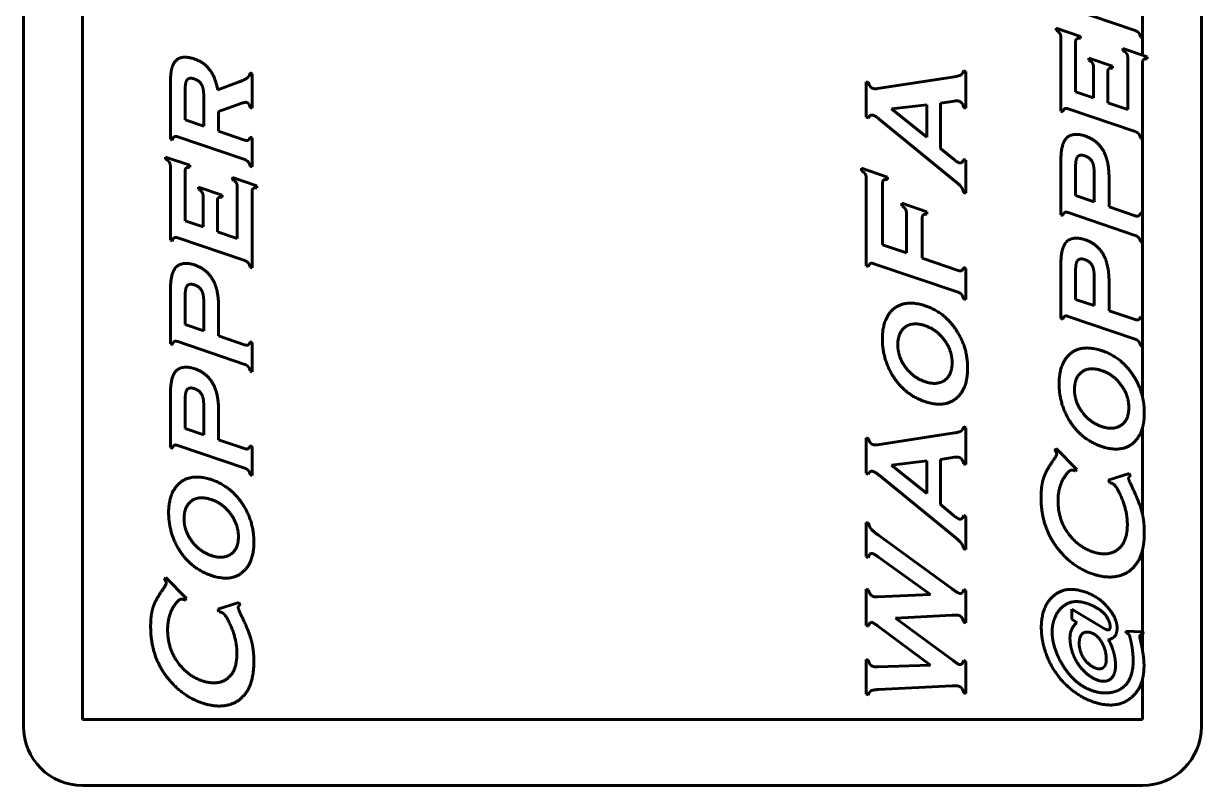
# Model space of a CAD drawing. Header units: millimetres. Extents: x 0 to 210, y 0 to 297.
# Drawn here: x 46.92 to 66.92, y 127.52 to 140.46 of the extents above; entities that cross this region are included whole.
import ezdxf

# ---------------------------------------------------------------- set-up
doc = ezdxf.new("R2010")
doc.units = ezdxf.units.MM
doc.linetypes.add('K5LT_BASIC', pattern=[0])
doc.layers.add('Системный слой', color=7, linetype='Continuous')

msp = doc.modelspace()

# ---------------------------------------------------------------- linework, layer by layer
at = {"layer": 'Системный слой', "color": 143, "linetype": 'K5LT_BASIC', "lineweight": 60, "true_color": 0x33acca}
for p, q in [((46.918, 176.524), (46.918, 128.524)), ((66.918, 128.524), (66.918, 176.524)), ((47.918, 170.643), (47.918, 128.643)), ((65.918, 139.924), (65.918, 144.435)), ((65.792, 140.341), (64.655, 140.727)), ((64.449, 140.351), (64.449, 140.385)), ((64.449, 140.385), (64.862, 140.244)), ((64.53, 138.975), (64.53, 140.231)), ((64.862, 140.244), (64.862, 140.211)), ((65.918, 140.218), (65.884, 140.229)), ((64.781, 140.145), (64.781, 139.302)), ((65.586, 140.037), (65.918, 139.924)), ((65.586, 140.003), (65.586, 140.037)), ((65.006, 139.842), (65.006, 139.876)), ((65.006, 139.876), (65.408, 139.739)), ((65.666, 139.002), (65.666, 139.884)), ((65.998, 139.896), (65.918, 139.924)), ((65.998, 139.862), (65.998, 139.896)), ((50.765, 139.622), (50.799, 139.61)), ((50.799, 139.61), (50.799, 139.026)), ((62.878, 139.661), (62.918, 139.647)), ((62.918, 139.647), (62.918, 139.023)), ((65.086, 139.199), (65.086, 139.722)), ((65.327, 139.64), (65.327, 139.117)), ((65.408, 139.739), (65.408, 139.705)), ((65.918, 134.117), (65.918, 139.798)), ((49.411, 138.499), (49.411, 139.41)), ((50.215, 139.333), (50.581, 139.472)), ((61.225, 138.873), (61.225, 139.473)), ((61.225, 139.473), (61.265, 139.459)), ((61.42, 139.357), (62.724, 139.558)), ((49.662, 138.826), (49.662, 139.328)), ((49.978, 139.22), (49.978, 138.719)), ((64.781, 139.302), (65.086, 139.199)), ((50.627, 139.109), (50.23, 138.966)), ((50.799, 139.026), (50.765, 139.037)), ((61.654, 139.013), (62.253, 139.082)), ((62.253, 138.532), (61.654, 139.013)), ((62.253, 139.082), (62.253, 138.532)), ((62.724, 139.145), (62.486, 139.11)), ((62.486, 139.11), (62.486, 138.342)), ((62.918, 139.023), (62.878, 139.037)), ((65.792, 138.627), (64.655, 139.013)), ((65.327, 139.117), (65.666, 139.002)), ((49.978, 138.719), (49.662, 138.826)), ((50.23, 138.966), (50.23, 138.633)), ((61.265, 138.859), (61.225, 138.873)), ((62.746, 137.775), (61.446, 138.84)), ((64.563, 138.964), (64.53, 138.975)), ((50.23, 138.633), (50.672, 138.483)), ((49.444, 138.487), (49.411, 138.499)), ((50.673, 138.15), (49.536, 138.537)), ((50.765, 138.532), (50.799, 138.52)), ((50.799, 138.52), (50.799, 138.027)), ((65.918, 138.503), (65.884, 138.515)), ((62.486, 138.342), (62.724, 138.147)), ((49.33, 138.194), (49.743, 138.054)), ((49.33, 138.16), (49.33, 138.194)), ((49.411, 136.784), (49.411, 138.04)), ((49.743, 138.054), (49.743, 138.02)), ((50.799, 138.027), (50.765, 138.039)), ((61.144, 137.963), (61.144, 138.003)), ((61.144, 138.003), (61.585, 137.854)), ((62.878, 138.155), (62.918, 138.141)), ((62.918, 138.141), (62.918, 137.582)), ((64.53, 137.213), (64.53, 138.118)), ((64.781, 137.54), (64.781, 138.013)), ((49.662, 137.954), (49.662, 137.112)), ((50.467, 137.812), (50.467, 137.846)), ((50.467, 137.846), (50.879, 137.706)), ((61.225, 136.348), (61.225, 137.847)), ((61.585, 137.854), (61.585, 137.814)), ((65.097, 137.906), (65.097, 137.433)), ((65.349, 137.841), (65.349, 137.347)), ((49.887, 137.651), (49.887, 137.685)), ((49.887, 137.685), (50.289, 137.549)), ((50.547, 136.811), (50.547, 137.693)), ((50.799, 137.607), (50.799, 136.313)), ((50.879, 137.706), (50.879, 137.672)), ((61.504, 137.752), (61.504, 136.704)), ((49.967, 137.008), (49.967, 137.531)), ((50.209, 137.449), (50.209, 136.926)), ((50.289, 137.549), (50.289, 137.515)), ((61.828, 137.409), (62.258, 137.263)), ((61.828, 137.369), (61.828, 137.409)), ((62.918, 137.582), (62.878, 137.595)), ((65.097, 137.433), (64.781, 137.54)), ((61.908, 136.567), (61.908, 137.251)), ((62.258, 137.263), (62.258, 137.223)), ((64.563, 137.202), (64.53, 137.213)), ((65.792, 136.864), (64.655, 137.251)), ((65.349, 137.347), (65.791, 137.197)), ((65.884, 137.246), (65.918, 137.234)), ((49.662, 137.112), (49.967, 137.008)), ((62.177, 137.16), (62.177, 136.475)), ((50.673, 136.436), (49.536, 136.822)), ((50.209, 136.926), (50.547, 136.811)), ((49.444, 136.773), (49.411, 136.784)), ((61.504, 136.704), (61.908, 136.567)), ((65.918, 136.741), (65.884, 136.753)), ((62.177, 136.475), (62.787, 136.268)), ((50.799, 136.313), (50.765, 136.324)), ((61.265, 136.335), (61.225, 136.348)), ((62.787, 135.898), (61.355, 136.384)), ((62.878, 136.318), (62.918, 136.304)), ((62.918, 136.304), (62.918, 135.773)), ((64.53, 135.451), (64.53, 136.356)), ((64.781, 135.778), (64.781, 136.251)), ((65.097, 136.144), (65.097, 135.671)), ((65.349, 136.078), (65.349, 135.585)), ((49.411, 135.022), (49.411, 135.928)), ((49.662, 135.35), (49.662, 135.823)), ((49.978, 135.715), (49.978, 135.242)), ((50.23, 135.65), (50.23, 135.157)), ((62.918, 135.773), (62.878, 135.787)), ((65.097, 135.671), (64.781, 135.778)), ((64.563, 135.439), (64.53, 135.451)), ((65.792, 135.102), (64.655, 135.489)), ((65.349, 135.585), (65.791, 135.435)), ((65.884, 135.484), (65.918, 135.472)), ((49.978, 135.242), (49.662, 135.35)), ((49.444, 135.011), (49.411, 135.022)), ((50.673, 134.674), (49.536, 135.06)), ((50.23, 135.157), (50.672, 135.006)), ((50.765, 135.055), (50.799, 135.044)), ((50.799, 135.044), (50.799, 134.55)), ((65.918, 134.979), (65.884, 134.991)), ((50.799, 134.55), (50.765, 134.562)), ((49.411, 133.26), (49.411, 134.166)), ((49.662, 133.587), (49.662, 134.06)), ((49.978, 133.953), (49.978, 133.48)), ((50.23, 133.888), (50.23, 133.395)), ((62.878, 133.613), (62.918, 133.599)), ((65.918, 132.121), (65.918, 133.601)), ((49.978, 133.48), (49.662, 133.587)), ((61.225, 132.824), (61.225, 133.424)), ((61.225, 133.424), (61.265, 133.411)), ((61.42, 133.308), (62.724, 133.51)), ((62.918, 133.599), (62.918, 132.975)), ((49.444, 133.249), (49.411, 133.26)), ((50.673, 132.912), (49.536, 133.298)), ((50.23, 133.395), (50.672, 133.244)), ((50.765, 133.293), (50.799, 133.282)), ((50.799, 133.282), (50.799, 132.788)), ((64.429, 133.219), (64.451, 133.243)), ((64.451, 133.243), (64.805, 132.887)), ((61.654, 132.965), (62.253, 133.034)), ((62.253, 133.034), (62.253, 132.483)), ((62.724, 133.097), (62.486, 133.061)), ((62.486, 133.061), (62.486, 132.294)), ((61.265, 132.811), (61.225, 132.824)), ((62.253, 132.483), (61.654, 132.965)), ((62.918, 132.975), (62.878, 132.988)), ((64.805, 132.887), (64.782, 132.861)), ((65.336, 132.707), (65.691, 132.822)), ((65.691, 132.822), (65.713, 132.782)), ((50.799, 132.788), (50.765, 132.8)), ((62.746, 131.727), (61.446, 132.791)), ((65.36, 132.665), (65.336, 132.707)), ((62.486, 132.294), (62.724, 132.099)), ((62.878, 132.107), (62.918, 132.093)), ((62.918, 132.093), (62.918, 131.533)), ((61.225, 131.991), (61.265, 131.978)), ((61.225, 131.41), (61.225, 131.991)), ((61.435, 131.772), (62.683, 130.863)), ((61.265, 131.397), (61.225, 131.41)), ((62.316, 130.768), (61.435, 131.402)), ((62.918, 131.533), (62.878, 131.547)), ((65.918, 130.13), (65.918, 131.53)), ((49.31, 131.028), (49.332, 131.053)), ((49.332, 131.053), (49.686, 130.697)), ((61.225, 130.242), (61.225, 130.859)), ((61.225, 130.859), (61.265, 130.845)), ((62.878, 130.85), (62.918, 130.837)), ((62.918, 130.837), (62.918, 130.285)), ((49.686, 130.697), (49.663, 130.671)), ((50.217, 130.516), (50.572, 130.632)), ((50.572, 130.632), (50.594, 130.592)), ((61.42, 130.729), (62.316, 130.768)), ((50.241, 130.475), (50.217, 130.516)), ((62.683, 130.413), (61.725, 130.365)), ((64.718, 130.346), (64.718, 130.515)), ((64.718, 130.515), (65.286, 130.18)), ((61.265, 130.228), (61.225, 130.242)), ((62.316, 129.568), (61.415, 130.237)), ((61.725, 130.365), (62.703, 129.646)), ((62.918, 130.285), (62.878, 130.298)), ((64.807, 130.288), (64.718, 130.346)), ((65.632, 130.146), (65.918, 130.13)), ((65.639, 130.113), (65.632, 130.146)), ((65.922, 130.13), (65.918, 130.13)), ((65.918, 129.811), (65.918, 130.095)), ((65.93, 130.098), (65.922, 130.13)), ((61.225, 129.074), (61.225, 129.663)), ((61.225, 129.663), (61.265, 129.649)), ((62.878, 129.645), (62.918, 129.631)), ((62.918, 129.631), (62.918, 129.086)), ((61.42, 129.538), (62.316, 129.568)), ((62.683, 129.214), (61.435, 129.153)), ((65.918, 128.643), (65.918, 129.332)), ((61.265, 129.061), (61.225, 129.074)), ((62.918, 129.086), (62.878, 129.099)), ((47.918, 128.643), (65.918, 128.643)), ((47.918, 127.524), (65.918, 127.524))]:
    msp.add_line(p, q, dxfattribs=at)
for centre, start, end in [((47.918, 128.524), 180, 270), ((65.918, 128.524), 270, 0)]:
    msp.add_arc(centre, 1, start, end, dxfattribs=at)
for points in [[(64.449, 140.351), (64.494, 140.323), (64.512, 140.297)], [(64.512, 140.297), (64.53, 140.27), (64.53, 140.231)], [(64.799, 140.199), (64.816, 140.214), (64.862, 140.211)], [(65.792, 140.341), (65.831, 140.328), (65.852, 140.303)], [(65.852, 140.303), (65.873, 140.277), (65.884, 140.229)], [(64.781, 140.145), (64.781, 140.185), (64.799, 140.199)], [(65.586, 140.003), (65.632, 139.975), (65.649, 139.948)], [(49.494, 139.819), (49.447, 139.762), (49.429, 139.675)], [(49.814, 139.861), (49.592, 139.936), (49.494, 139.819)], [(50.078, 139.678), (49.983, 139.803), (49.814, 139.861)], [(65.006, 139.842), (65.051, 139.813), (65.069, 139.787)], [(65.649, 139.948), (65.666, 139.922), (65.666, 139.884)], [(65.918, 139.798), (65.918, 139.836), (65.936, 139.851)], [(65.936, 139.851), (65.954, 139.866), (65.998, 139.862)], [(49.429, 139.675), (49.411, 139.588), (49.411, 139.41)], [(50.215, 139.333), (50.173, 139.554), (50.078, 139.678)], [(50.765, 139.622), (50.755, 139.571), (50.719, 139.54)], [(62.878, 139.661), (62.868, 139.612), (62.838, 139.592)], [(65.069, 139.787), (65.086, 139.76), (65.086, 139.722)], [(65.327, 139.64), (65.327, 139.679), (65.345, 139.694)], [(65.345, 139.694), (65.363, 139.708), (65.408, 139.705)], [(49.697, 139.508), (49.662, 139.465), (49.662, 139.328)], [(49.82, 139.52), (49.732, 139.55), (49.697, 139.508)], [(49.953, 139.398), (49.919, 139.486), (49.82, 139.52)], [(50.719, 139.54), (50.682, 139.51), (50.581, 139.472)], [(61.338, 139.361), (61.286, 139.379), (61.265, 139.459)], [(62.838, 139.592), (62.807, 139.571), (62.724, 139.558)], [(49.978, 139.22), (49.978, 139.335), (49.953, 139.398)], [(61.42, 139.357), (61.374, 139.349), (61.338, 139.361)], [(50.627, 139.109), (50.682, 139.13), (50.71, 139.121)], [(50.71, 139.121), (50.748, 139.108), (50.765, 139.037)], [(62.724, 139.145), (62.775, 139.153), (62.801, 139.144)], [(62.801, 139.144), (62.864, 139.123), (62.878, 139.037)], [(64.563, 138.964), (64.577, 139.004), (64.597, 139.015)], [(64.597, 139.015), (64.617, 139.026), (64.655, 139.013)], [(61.265, 138.859), (61.29, 138.922), (61.347, 138.903)], [(61.347, 138.903), (61.384, 138.89), (61.446, 138.84)], [(65.792, 138.627), (65.831, 138.613), (65.852, 138.588)], [(49.444, 138.487), (49.458, 138.528), (49.478, 138.539)], [(49.478, 138.539), (49.498, 138.55), (49.536, 138.537)], [(50.731, 138.481), (50.711, 138.47), (50.672, 138.483)], [(50.765, 138.532), (50.752, 138.491), (50.731, 138.481)], [(64.61, 138.497), (64.53, 138.388), (64.53, 138.118)], [(64.744, 138.575), (64.657, 138.56), (64.61, 138.497)], [(64.939, 138.553), (64.831, 138.59), (64.744, 138.575)], [(65.248, 138.307), (65.146, 138.483), (64.939, 138.553)], [(65.852, 138.588), (65.873, 138.563), (65.884, 138.515)], [(64.939, 138.215), (64.842, 138.248), (64.806, 138.186)], [(65.072, 138.095), (65.036, 138.182), (64.939, 138.215)], [(65.349, 137.841), (65.349, 138.132), (65.248, 138.307)], [(49.33, 138.16), (49.375, 138.132), (49.393, 138.106)], [(49.393, 138.106), (49.411, 138.079), (49.411, 138.04)], [(49.662, 137.954), (49.662, 137.994), (49.68, 138.008)], [(49.68, 138.008), (49.697, 138.023), (49.743, 138.02)], [(50.673, 138.15), (50.712, 138.137), (50.733, 138.112)], [(50.733, 138.112), (50.754, 138.086), (50.765, 138.039)], [(62.802, 138.097), (62.774, 138.107), (62.724, 138.147)], [(62.878, 138.155), (62.857, 138.079), (62.802, 138.097)], [(64.806, 138.186), (64.781, 138.145), (64.781, 138.013)], [(65.097, 137.906), (65.097, 138.036), (65.072, 138.095)], [(50.467, 137.812), (50.513, 137.784), (50.53, 137.758)], [(61.144, 137.963), (61.19, 137.935), (61.207, 137.909)], [(61.207, 137.909), (61.225, 137.884), (61.225, 137.847)], [(61.504, 137.752), (61.504, 137.789), (61.521, 137.803)], [(61.521, 137.803), (61.539, 137.817), (61.585, 137.814)], [(49.887, 137.651), (49.932, 137.622), (49.95, 137.596)], [(50.53, 137.758), (50.547, 137.731), (50.547, 137.693)], [(50.799, 137.607), (50.799, 137.646), (50.817, 137.661)], [(50.817, 137.661), (50.836, 137.675), (50.879, 137.672)], [(62.746, 137.775), (62.818, 137.717), (62.843, 137.683)], [(62.843, 137.683), (62.868, 137.648), (62.878, 137.595)], [(49.95, 137.596), (49.967, 137.569), (49.967, 137.531)], [(50.209, 137.449), (50.209, 137.489), (50.226, 137.503)], [(50.226, 137.503), (50.244, 137.517), (50.289, 137.515)], [(61.828, 137.369), (61.873, 137.341), (61.89, 137.315)], [(61.89, 137.315), (61.908, 137.29), (61.908, 137.251)], [(62.177, 137.16), (62.177, 137.198), (62.195, 137.212)], [(62.195, 137.212), (62.213, 137.226), (62.258, 137.223)], [(64.563, 137.202), (64.577, 137.242), (64.597, 137.253)], [(64.597, 137.253), (64.617, 137.264), (64.655, 137.251)], [(65.884, 137.246), (65.871, 137.205), (65.85, 137.195)], [(65.85, 137.195), (65.83, 137.184), (65.791, 137.197)], [(49.444, 136.773), (49.458, 136.814), (49.478, 136.824)], [(49.478, 136.824), (49.498, 136.835), (49.536, 136.822)], [(64.744, 136.813), (64.657, 136.798), (64.61, 136.734)], [(64.939, 136.791), (64.831, 136.828), (64.744, 136.813)], [(65.792, 136.864), (65.831, 136.851), (65.852, 136.826)], [(65.852, 136.826), (65.873, 136.801), (65.884, 136.753)], [(64.61, 136.734), (64.53, 136.625), (64.53, 136.356)], [(65.248, 136.545), (65.146, 136.721), (64.939, 136.791)], [(50.673, 136.436), (50.712, 136.423), (50.733, 136.397)], [(64.806, 136.424), (64.781, 136.382), (64.781, 136.251)], [(64.939, 136.453), (64.842, 136.486), (64.806, 136.424)], [(65.072, 136.333), (65.036, 136.42), (64.939, 136.453)], [(65.349, 136.078), (65.349, 136.37), (65.248, 136.545)], [(49.491, 136.306), (49.411, 136.197), (49.411, 135.928)], [(49.625, 136.384), (49.538, 136.369), (49.491, 136.306)], [(49.82, 136.363), (49.712, 136.399), (49.625, 136.384)], [(50.129, 136.117), (50.027, 136.292), (49.82, 136.363)], [(50.733, 136.397), (50.754, 136.372), (50.765, 136.324)], [(61.265, 136.335), (61.277, 136.376), (61.297, 136.387)], [(61.297, 136.387), (61.317, 136.397), (61.355, 136.384)], [(62.846, 136.266), (62.826, 136.255), (62.787, 136.268)], [(62.878, 136.318), (62.867, 136.278), (62.846, 136.266)], [(65.097, 136.144), (65.097, 136.274), (65.072, 136.333)], [(49.82, 136.024), (49.723, 136.057), (49.687, 135.995)], [(49.953, 135.905), (49.917, 135.991), (49.82, 136.024)], [(50.23, 135.65), (50.23, 135.941), (50.129, 136.117)], [(49.687, 135.995), (49.662, 135.954), (49.662, 135.823)], [(49.978, 135.715), (49.978, 135.845), (49.953, 135.905)], [(62.787, 135.898), (62.826, 135.885), (62.846, 135.86)], [(62.846, 135.86), (62.865, 135.836), (62.878, 135.787)], [(62.235, 135.666), (61.872, 135.79), (61.668, 135.595)], [(62.779, 135.217), (62.576, 135.551), (62.235, 135.666)], [(61.668, 135.595), (61.5, 135.431), (61.5, 135.1)], [(64.563, 135.439), (64.577, 135.48), (64.597, 135.491)], [(64.597, 135.491), (64.617, 135.502), (64.655, 135.489)], [(65.85, 135.433), (65.83, 135.422), (65.791, 135.435)], [(65.884, 135.484), (65.871, 135.443), (65.85, 135.433)], [(61.9, 135.316), (61.765, 135.226), (61.762, 135.012)], [(62.23, 135.329), (62.025, 135.399), (61.9, 135.316)], [(62.546, 135.097), (62.419, 135.265), (62.23, 135.329)], [(62.948, 134.611), (62.948, 134.942), (62.779, 135.217)], [(49.444, 135.011), (49.458, 135.051), (49.478, 135.062)], [(49.478, 135.062), (49.498, 135.073), (49.536, 135.06)], [(50.731, 135.004), (50.711, 134.993), (50.672, 135.006)], [(50.765, 135.055), (50.752, 135.015), (50.731, 135.004)], [(61.5, 135.1), (61.504, 134.772), (61.668, 134.496)], [(61.762, 135.012), (61.762, 134.798), (61.9, 134.616)], [(62.685, 134.7), (62.685, 134.914), (62.546, 135.097)], [(65.792, 135.102), (65.831, 135.089), (65.852, 135.064)], [(65.852, 135.064), (65.873, 135.038), (65.884, 134.991)], [(64.668, 134.833), (64.5, 134.669), (64.5, 134.338)], [(65.235, 134.904), (64.872, 135.028), (64.668, 134.833)], [(65.779, 134.455), (65.576, 134.789), (65.235, 134.904)], [(49.625, 134.622), (49.538, 134.607), (49.491, 134.544)], [(49.82, 134.601), (49.712, 134.637), (49.625, 134.622)], [(50.129, 134.355), (50.027, 134.53), (49.82, 134.601)], [(50.673, 134.674), (50.712, 134.661), (50.733, 134.635)], [(50.733, 134.635), (50.754, 134.61), (50.765, 134.562)], [(61.9, 134.616), (62.029, 134.447), (62.224, 134.381)], [(62.546, 134.397), (62.685, 134.485), (62.685, 134.7)], [(62.779, 134.119), (62.948, 134.28), (62.948, 134.611)], [(49.491, 134.544), (49.411, 134.435), (49.411, 134.166)], [(61.668, 134.496), (61.868, 134.163), (62.224, 134.042)], [(64.9, 134.554), (64.765, 134.464), (64.762, 134.25)], [(65.23, 134.567), (65.025, 134.637), (64.9, 134.554)], [(65.546, 134.335), (65.419, 134.503), (65.23, 134.567)], [(65.918, 134.117), (65.877, 134.295), (65.779, 134.455)], [(49.687, 134.233), (49.662, 134.192), (49.662, 134.06)], [(49.82, 134.262), (49.723, 134.295), (49.687, 134.233)], [(49.953, 134.142), (49.917, 134.229), (49.82, 134.262)], [(50.23, 133.888), (50.23, 134.179), (50.129, 134.355)], [(62.224, 134.381), (62.417, 134.315), (62.546, 134.397)], [(64.5, 134.338), (64.504, 134.01), (64.668, 133.734)], [(64.762, 134.25), (64.762, 134.036), (64.9, 133.854)], [(65.685, 133.938), (65.685, 134.152), (65.546, 134.335)], [(49.978, 133.953), (49.978, 134.083), (49.953, 134.142)], [(62.224, 134.042), (62.576, 133.923), (62.779, 134.119)], [(65.948, 133.849), (65.948, 133.988), (65.918, 134.117)], [(64.9, 133.854), (65.029, 133.685), (65.224, 133.619)], [(65.546, 133.635), (65.685, 133.723), (65.685, 133.938)], [(65.918, 133.601), (65.948, 133.71), (65.948, 133.849)], [(62.878, 133.613), (62.868, 133.564), (62.838, 133.543)], [(64.668, 133.734), (64.868, 133.401), (65.224, 133.28)], [(65.224, 133.619), (65.417, 133.553), (65.546, 133.635)], [(65.779, 133.357), (65.877, 133.45), (65.918, 133.601)], [(61.338, 133.313), (61.286, 133.33), (61.265, 133.411)], [(62.838, 133.543), (62.807, 133.523), (62.724, 133.51)], [(49.444, 133.249), (49.458, 133.289), (49.478, 133.3)], [(49.478, 133.3), (49.498, 133.311), (49.536, 133.298)], [(50.731, 133.242), (50.711, 133.231), (50.672, 133.244)], [(50.765, 133.293), (50.752, 133.252), (50.731, 133.242)], [(61.42, 133.308), (61.374, 133.301), (61.338, 133.313)], [(64.429, 133.219), (64.461, 133.173), (64.461, 133.151)], [(65.224, 133.28), (65.576, 133.161), (65.779, 133.357)], [(62.724, 133.097), (62.775, 133.105), (62.801, 133.096)], [(62.801, 133.096), (62.864, 133.074), (62.878, 132.988)], [(64.403, 133.045), (64.279, 132.871), (64.237, 132.742)], [(64.461, 133.151), (64.461, 133.128), (64.403, 133.045)], [(50.673, 132.912), (50.712, 132.898), (50.733, 132.873)], [(50.733, 132.873), (50.754, 132.848), (50.765, 132.8)], [(61.265, 132.811), (61.29, 132.874), (61.347, 132.855)], [(61.347, 132.855), (61.384, 132.842), (61.446, 132.791)], [(64.606, 132.782), (64.651, 132.847), (64.682, 132.867)], [(64.682, 132.867), (64.713, 132.887), (64.749, 132.875)], [(64.749, 132.875), (64.763, 132.871), (64.782, 132.861)], [(49.549, 132.642), (49.381, 132.479), (49.381, 132.148)], [(50.116, 132.714), (49.753, 132.837), (49.549, 132.642)], [(50.66, 132.265), (50.457, 132.598), (50.116, 132.714)], [(64.237, 132.742), (64.195, 132.612), (64.195, 132.411)], [(64.483, 132.359), (64.483, 132.604), (64.606, 132.782)], [(65.36, 132.665), (65.378, 132.661), (65.392, 132.657)], [(65.392, 132.657), (65.428, 132.645), (65.46, 132.603)], [(65.46, 132.603), (65.491, 132.561), (65.536, 132.466)], [(65.681, 132.736), (65.681, 132.759), (65.713, 132.782)], [(65.74, 132.591), (65.681, 132.714), (65.681, 132.736)], [(50.111, 132.377), (49.906, 132.446), (49.781, 132.364)], [(64.195, 132.411), (64.195, 131.863), (64.536, 131.477)], [(65.536, 132.466), (65.66, 132.204), (65.66, 131.959)], [(65.905, 132.175), (65.862, 132.336), (65.74, 132.591)], [(49.781, 132.364), (49.646, 132.273), (49.643, 132.06)], [(50.427, 132.144), (50.3, 132.313), (50.111, 132.377)], [(50.829, 131.658), (50.829, 131.989), (50.66, 132.265)], [(64.628, 131.846), (64.483, 132.068), (64.483, 132.359)], [(49.381, 132.148), (49.385, 131.819), (49.549, 131.544)], [(49.643, 132.06), (49.643, 131.845), (49.781, 131.664)], [(50.566, 131.747), (50.566, 131.962), (50.427, 132.144)], [(62.802, 132.049), (62.774, 132.059), (62.724, 132.099)], [(62.878, 132.107), (62.857, 132.03), (62.802, 132.049)], [(65.918, 132.121), (65.912, 132.149), (65.905, 132.175)], [(65.948, 131.814), (65.948, 131.981), (65.918, 132.121)], [(61.31, 131.877), (61.282, 131.91), (61.265, 131.978)], [(61.435, 131.772), (61.337, 131.844), (61.31, 131.877)], [(65.071, 131.492), (64.798, 131.585), (64.628, 131.846)], [(65.66, 131.959), (65.66, 131.668), (65.515, 131.545)], [(65.918, 131.53), (65.948, 131.655), (65.948, 131.814)], [(49.781, 131.664), (49.91, 131.495), (50.105, 131.428)], [(50.427, 131.444), (50.566, 131.532), (50.566, 131.747)], [(50.66, 131.166), (50.829, 131.327), (50.829, 131.658)], [(62.746, 131.727), (62.818, 131.669), (62.843, 131.634)], [(62.843, 131.634), (62.868, 131.6), (62.878, 131.547)], [(49.549, 131.544), (49.749, 131.211), (50.105, 131.09)], [(50.105, 131.428), (50.298, 131.363), (50.427, 131.444)], [(61.265, 131.397), (61.282, 131.48), (61.337, 131.461)], [(61.337, 131.461), (61.369, 131.45), (61.435, 131.402)], [(64.536, 131.477), (64.763, 131.22), (65.071, 131.115)], [(65.515, 131.545), (65.345, 131.399), (65.071, 131.492)], [(65.758, 131.221), (65.873, 131.337), (65.918, 131.53)], [(65.484, 131.075), (65.648, 131.107), (65.758, 131.221)], [(49.31, 131.028), (49.342, 130.982), (49.342, 130.96)], [(50.105, 131.09), (50.457, 130.97), (50.66, 131.166)], [(65.071, 131.115), (65.297, 131.039), (65.484, 131.075)], [(49.284, 130.854), (49.16, 130.68), (49.118, 130.551)], [(49.342, 130.96), (49.342, 130.938), (49.284, 130.854)], [(61.346, 130.733), (61.287, 130.753), (61.265, 130.845)], [(62.802, 130.788), (62.772, 130.798), (62.683, 130.863)], [(62.878, 130.85), (62.863, 130.767), (62.802, 130.788)], [(64.935, 130.812), (64.624, 130.918), (64.422, 130.756)], [(65.378, 130.483), (65.216, 130.717), (64.935, 130.812)], [(49.487, 130.592), (49.532, 130.656), (49.563, 130.676)], [(49.563, 130.676), (49.594, 130.697), (49.63, 130.684)], [(49.63, 130.684), (49.644, 130.68), (49.663, 130.671)], [(61.42, 130.729), (61.365, 130.726), (61.346, 130.733)], [(64.422, 130.756), (64.199, 130.578), (64.199, 130.206)], [(64.59, 130.581), (64.745, 130.693), (64.979, 130.613)], [(64.979, 130.613), (65.087, 130.576), (65.178, 130.516)], [(49.118, 130.551), (49.076, 130.421), (49.076, 130.22)], [(49.364, 130.168), (49.364, 130.414), (49.487, 130.592)], [(50.241, 130.475), (50.259, 130.471), (50.273, 130.466)], [(50.273, 130.466), (50.309, 130.454), (50.341, 130.412)], [(50.341, 130.412), (50.372, 130.37), (50.417, 130.276)], [(50.562, 130.546), (50.562, 130.568), (50.594, 130.592)], [(50.621, 130.4), (50.562, 130.523), (50.562, 130.546)], [(50.786, 129.985), (50.743, 130.145), (50.621, 130.4)], [(62.683, 130.413), (62.771, 130.421), (62.795, 130.413)], [(62.795, 130.413), (62.864, 130.39), (62.878, 130.298)], [(64.432, 130.379), (64.486, 130.507), (64.59, 130.581)], [(65.178, 130.516), (65.269, 130.455), (65.307, 130.392)], [(65.486, 130.207), (65.486, 130.327), (65.378, 130.483)], [(49.076, 130.22), (49.076, 129.673), (49.417, 129.286)], [(50.417, 130.276), (50.541, 130.014), (50.541, 129.768)], [(61.265, 130.228), (61.281, 130.306), (61.338, 130.287)], [(61.338, 130.287), (61.357, 130.28), (61.415, 130.237)], [(64.199, 130.206), (64.199, 130), (64.272, 129.784)], [(64.383, 130.133), (64.383, 130.263), (64.432, 130.379)], [(64.807, 130.288), (64.686, 130.2), (64.686, 130.026)], [(65.307, 130.392), (65.368, 130.295), (65.368, 130.225)], [(65.368, 130.225), (65.368, 130.149), (65.312, 130.168)], [(65.454, 130.067), (65.486, 130.114), (65.486, 130.207)], [(49.509, 129.655), (49.364, 129.877), (49.364, 130.168)], [(64.491, 129.7), (64.383, 129.93), (64.383, 130.133)], [(64.686, 130.026), (64.686, 129.898), (64.734, 129.766)], [(64.897, 130.102), (64.844, 130.056), (64.843, 129.936)], [(65.049, 130.115), (64.951, 130.148), (64.897, 130.102)], [(65.226, 129.951), (65.149, 130.081), (65.049, 130.115)], [(65.312, 130.168), (65.298, 130.172), (65.286, 130.18)], [(65.339, 129.999), (65.421, 130.021), (65.454, 130.067)], [(65.639, 130.113), (65.65, 130.111), (65.659, 130.108)], [(65.659, 130.108), (65.687, 130.098), (65.697, 130.065)], [(65.697, 130.065), (65.723, 129.984), (65.741, 129.863)], [(65.87, 130.051), (65.87, 130.083), (65.918, 130.095)], [(65.877, 130.005), (65.87, 130.036), (65.87, 130.051)], [(65.918, 129.811), (65.903, 129.9), (65.877, 130.005)], [(65.918, 130.095), (65.924, 130.096), (65.93, 130.098)], [(50.829, 129.623), (50.829, 129.824), (50.786, 129.985)], [(64.843, 129.936), (64.843, 129.811), (64.911, 129.699)], [(65.302, 129.659), (65.302, 129.82), (65.226, 129.951)], [(65.426, 129.79), (65.394, 129.907), (65.339, 129.999)], [(65.741, 129.863), (65.759, 129.741), (65.759, 129.653)], [(65.943, 129.56), (65.943, 129.665), (65.918, 129.811)], [(49.952, 129.301), (49.679, 129.394), (49.509, 129.655)], [(50.541, 129.768), (50.541, 129.477), (50.396, 129.354)], [(50.639, 129.03), (50.829, 129.222), (50.829, 129.623)], [(61.338, 129.546), (61.282, 129.565), (61.265, 129.649)], [(62.797, 129.58), (62.777, 129.587), (62.703, 129.646)], [(62.878, 129.645), (62.854, 129.561), (62.797, 129.58)], [(64.272, 129.784), (64.379, 129.471), (64.606, 129.245)], [(64.767, 129.313), (64.601, 129.466), (64.491, 129.7)], [(64.734, 129.766), (64.783, 129.633), (64.868, 129.527)], [(64.911, 129.699), (64.992, 129.567), (65.12, 129.517)], [(65.251, 129.526), (65.302, 129.565), (65.302, 129.659)], [(65.759, 129.653), (65.759, 129.191), (65.418, 129.11)], [(65.459, 129.561), (65.459, 129.673), (65.426, 129.79)], [(61.42, 129.538), (61.367, 129.537), (61.338, 129.546)], [(64.868, 129.527), (64.997, 129.367), (65.158, 129.312)], [(65.12, 129.517), (65.2, 129.486), (65.251, 129.526)], [(65.384, 129.339), (65.459, 129.408), (65.459, 129.561)], [(65.918, 129.332), (65.943, 129.435), (65.943, 129.56)], [(49.417, 129.286), (49.644, 129.029), (49.952, 128.924)], [(50.396, 129.354), (50.226, 129.208), (49.952, 129.301)], [(62.683, 129.214), (62.775, 129.218), (62.794, 129.211)], [(62.794, 129.211), (62.862, 129.188), (62.878, 129.099)], [(64.606, 129.245), (64.818, 129.034), (65.089, 128.941)], [(65.067, 129.133), (64.902, 129.189), (64.767, 129.313)], [(65.158, 129.312), (65.3, 129.263), (65.384, 129.339)], [(65.724, 129.014), (65.869, 129.133), (65.918, 129.332)], [(50.365, 128.885), (50.529, 128.916), (50.639, 129.03)], [(61.265, 129.061), (61.276, 129.113), (61.309, 129.131)], [(61.309, 129.131), (61.342, 129.149), (61.435, 129.153)], [(65.418, 129.11), (65.252, 129.07), (65.067, 129.133)], [(65.089, 128.941), (65.477, 128.81), (65.724, 129.014)], [(49.952, 128.924), (50.178, 128.848), (50.365, 128.885)]]:
    msp.add_open_spline(points, degree=2, dxfattribs=at)

doc.saveas('drawing.dxf')
